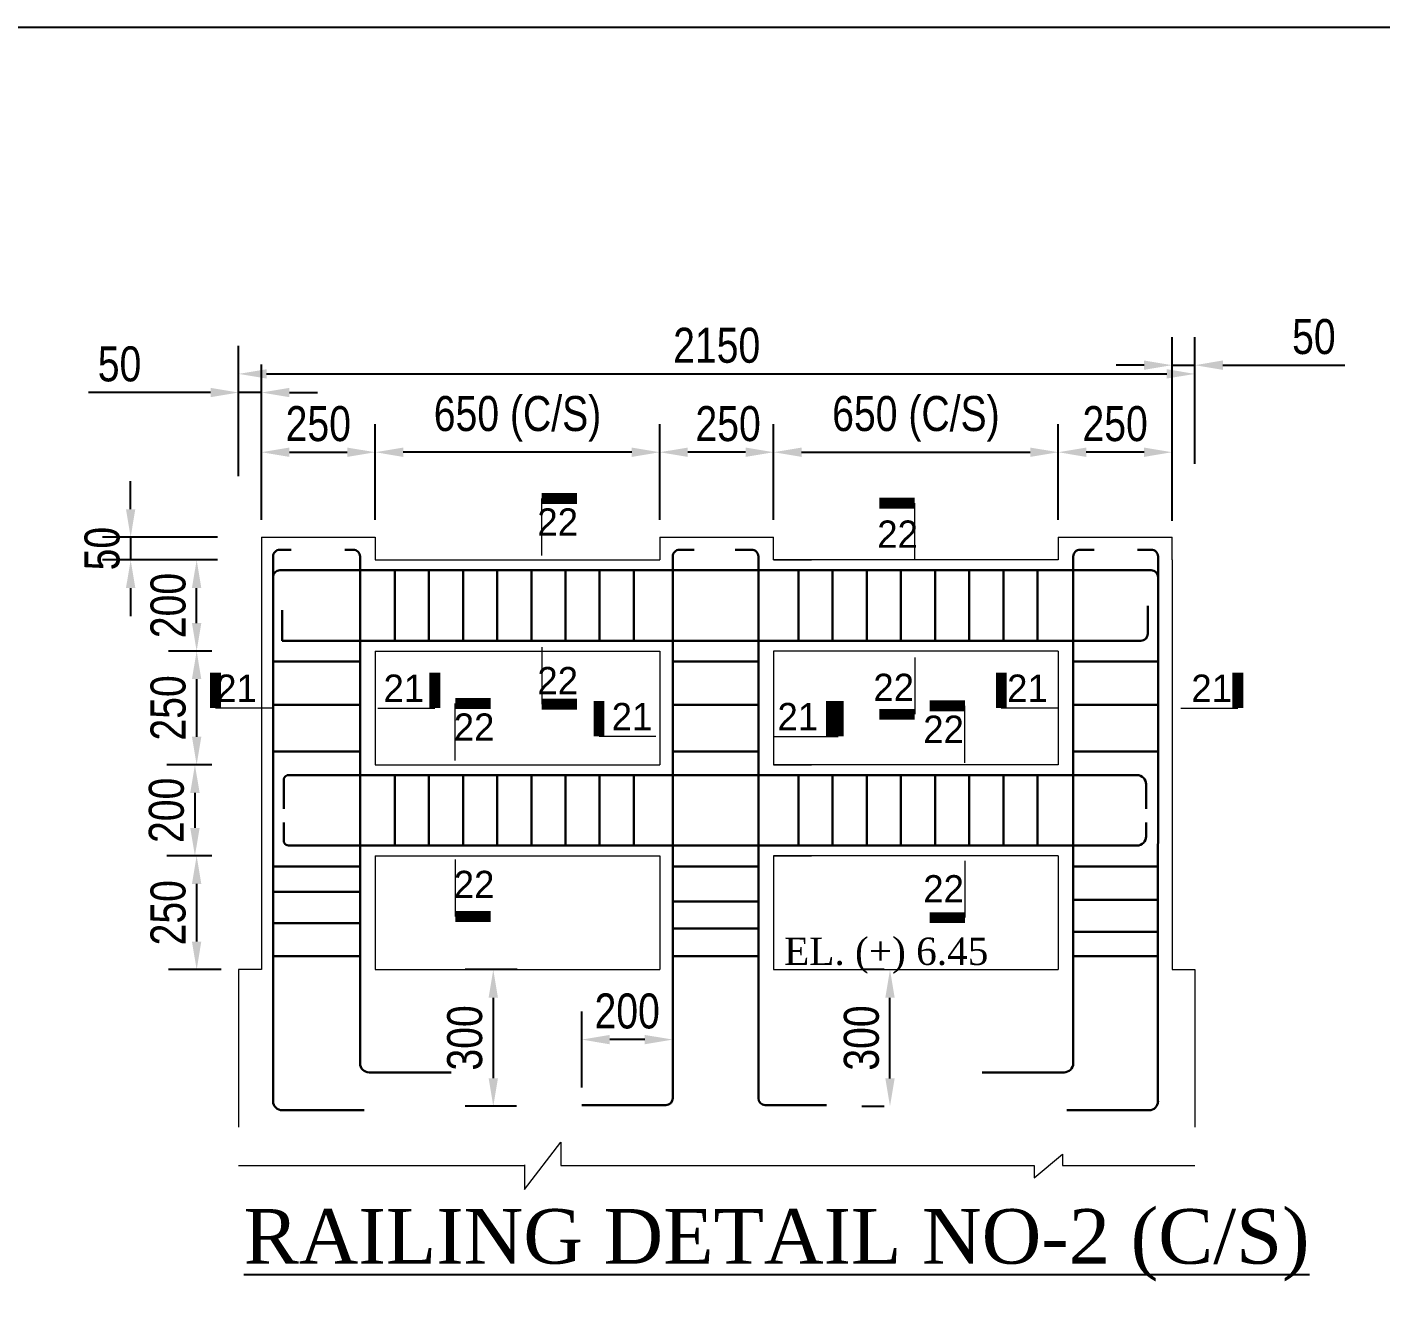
# Model space of a CAD drawing. Extents: x -426260 to 2055400, y -4304674 to -305611.
# Drawn here: x 1146095 to 1149961, y -1905540 to -1901885 of the extents above; entities that cross this region are included whole.
import ezdxf

# ---------------------------------------------------------------- set-up
doc = ezdxf.new("R2010")
doc.units = 0
doc.header["$LTSCALE"] = 300
doc.header["$MEASUREMENT"] = 0
doc.header["$PDMODE"] = 3
doc.linetypes.add('DASHED', pattern=[0.75, 0.5, -0.25])
doc.layers.get('DEFPOINTS').update_dxf_attribs({"linetype": 'CONTINUOUS'})
doc.layers.add('LINE', color=7, linetype='CONTINUOUS')
doc.layers.add('TEXT', color=10, linetype='CONTINUOUS')
doc.layers.add('ROD', color=1, linetype='CONTINUOUS', lineweight=30)
doc.styles.add('DIM', font='isocp3.shx')
doc.styles.add('SH-T2', font='arial.ttf', dxfattribs={"width": 0.8})
doc.dimstyles.new('dim_50', dxfattribs={"dimtxt": 100, "dimasz": 100, "dimexe": 50, "dimexo": 30, "dimgap": 30, "dimtad": 1, "dimdec": 0, "dimzin": 0, "dimdsep": 46, "dimtxsty": 'DIM', "dimcen": 0.09, "dimclrd": 5, "dimclre": 5, "dimclrt": 7, "dimadec": 0, "dimazin": 0, "dimtfac": 1, "dimtdec": 0, "dimtmove": 0, "dimatfit": 3, "dimfxl": 1, "dimtolj": 1, "dimtzin": 0, "dimarcsym": 1})

# ---------------------------------------------------------------- blocks, each defined once
blk = doc.blocks.new('se')
at = {"layer": 'TEXT', "color": 6, "lineweight": 9, "ltscale": 3}
blk.add_lwpolyline([(0, 0, 20, 20, 0), (0, 64.7, 0, 0, 0)], format="xyseb", dxfattribs=at)
blk.add_lwpolyline([(-104.2, 0), (0, 0)], dxfattribs=at)
blk = doc.blocks.new('*D630')
at = {"layer": 'DEFPOINTS', "color": 0, "transparency": 16777216}
for p in [(1147089.3, -1903099.2), (1146764.3, -1903342), (1147089.3, -1903342)]:
    blk.add_point(p, dxfattribs=at)
at = {"layer": 'LINE', "color": 5, "lineweight": -2, "transparency": 16777216}
for p, q in [((1146764.3, -1903292), (1146764.3, -1903019.2)), ((1147089.3, -1903292), (1147089.3, -1903019.2)), ((1146844.3, -1903099.2), (1147009.3, -1903099.2))]:
    blk.add_line(p, q, dxfattribs=at)
at = {"layer": 'LINE', "color": 5, "transparency": 16777216}
for points in [[(1146844.3, -1903085.9), (1146844.3, -1903112.6), (1146764.3, -1903099.2)], [(1147009.3, -1903085.9), (1147009.3, -1903112.6), (1147089.3, -1903099.2)]]:
    blk.add_solid(points, dxfattribs=at)
at = {"layer": 'LINE', "color": 7, "transparency": 16777216, "insert": (1146926.8, -1903018.2), "char_height": 100, "attachment_point": 5, "style": 'SH-T2'}
blk.add_mtext('\\A1;250', dxfattribs=at)
blk = doc.blocks.new('*D631')
at = {"layer": 'DEFPOINTS', "color": 0, "transparency": 16777216}
for p in [(1147089.3, -1903099.2), (1147089.3, -1903342), (1147901.8, -1903342)]:
    blk.add_point(p, dxfattribs=at)
at = {"layer": 'LINE', "color": 5, "lineweight": -2, "transparency": 16777216}
for p, q in [((1147089.3, -1903292), (1147089.3, -1903019.2)), ((1147901.8, -1903292), (1147901.8, -1903019.2)), ((1147821.8, -1903099.2), (1147169.3, -1903099.2))]:
    blk.add_line(p, q, dxfattribs=at)
at = {"layer": 'LINE', "color": 5, "transparency": 16777216}
for points in [[(1147169.3, -1903085.9), (1147169.3, -1903112.6), (1147089.3, -1903099.2)], [(1147821.8, -1903085.9), (1147821.8, -1903112.6), (1147901.8, -1903099.2)]]:
    blk.add_solid(points, dxfattribs=at)
at = {"layer": 'LINE', "color": 7, "transparency": 16777216, "insert": (1147495.6, -1903003.7), "char_height": 100, "attachment_point": 5, "style": 'SH-T2'}
blk.add_mtext('\\A1;650 (C/S)', dxfattribs=at)
blk = doc.blocks.new('*D632')
at = {"layer": 'DEFPOINTS', "color": 0, "transparency": 16777216}
for p in [(1147901.8, -1903099.2), (1147901.8, -1903270.4), (1148226.8, -1903270.4)]:
    blk.add_point(p, dxfattribs=at)
at = {"layer": 'LINE', "color": 5, "lineweight": -2, "transparency": 16777216}
for p, q in [((1147901.8, -1903220.4), (1147901.8, -1903019.2)), ((1148226.8, -1903220.4), (1148226.8, -1903019.2)), ((1148146.8, -1903099.2), (1147981.8, -1903099.2))]:
    blk.add_line(p, q, dxfattribs=at)
at = {"layer": 'LINE', "color": 5, "transparency": 16777216}
for points in [[(1147981.8, -1903085.9), (1147981.8, -1903112.6), (1147901.8, -1903099.2)], [(1148146.8, -1903085.9), (1148146.8, -1903112.6), (1148226.8, -1903099.2)]]:
    blk.add_solid(points, dxfattribs=at)
at = {"layer": 'LINE', "color": 7, "transparency": 16777216, "insert": (1148096.8, -1903018.2), "char_height": 100, "attachment_point": 5, "style": 'SH-T2'}
blk.add_mtext('\\A1;250', dxfattribs=at)
blk = doc.blocks.new('*D633')
at = {"layer": 'DEFPOINTS', "color": 0, "transparency": 16777216}
for p in [(1146579.5, -1903407), (1146673.1, -1903407), (1146673.1, -1903667)]:
    blk.add_point(p, dxfattribs=at)
at = {"layer": 'LINE', "color": 5, "lineweight": -2, "transparency": 16777216}
for p, q in [((1146623.1, -1903407), (1146499.5, -1903407)), ((1146579.5, -1903587), (1146579.5, -1903487)), ((1146623.1, -1903667), (1146499.5, -1903667))]:
    blk.add_line(p, q, dxfattribs=at)
at = {"layer": 'LINE', "color": 5, "transparency": 16777216}
for points in [[(1146566.1, -1903487), (1146592.8, -1903487), (1146579.5, -1903407)], [(1146566.1, -1903587), (1146592.8, -1903587), (1146579.5, -1903667)]]:
    blk.add_solid(points, dxfattribs=at)
at = {"layer": 'LINE', "color": 7, "transparency": 16777216, "insert": (1146498.4, -1903537), "char_height": 100, "attachment_point": 5, "rotation": 90, "style": 'SH-T2'}
blk.add_mtext('\\A1;200', dxfattribs=at)
blk = doc.blocks.new('*D634')
at = {"layer": 'DEFPOINTS', "color": 0, "transparency": 16777216}
for p in [(1146673.1, -1903667), (1146579.5, -1903992), (1146673.1, -1903992)]:
    blk.add_point(p, dxfattribs=at)
at = {"layer": 'LINE', "color": 5, "lineweight": -2, "transparency": 16777216}
for p, q in [((1146623.1, -1903667), (1146499.5, -1903667)), ((1146579.5, -1903747), (1146579.5, -1903912)), ((1146623.1, -1903992), (1146499.5, -1903992))]:
    blk.add_line(p, q, dxfattribs=at)
at = {"layer": 'LINE', "color": 5, "transparency": 16777216}
for points in [[(1146566.1, -1903747), (1146592.8, -1903747), (1146579.5, -1903667)], [(1146566.1, -1903912), (1146592.8, -1903912), (1146579.5, -1903992)]]:
    blk.add_solid(points, dxfattribs=at)
at = {"layer": 'LINE', "color": 7, "transparency": 16777216, "insert": (1146498.4, -1903829.5), "char_height": 100, "attachment_point": 5, "rotation": 90, "style": 'SH-T2'}
blk.add_mtext('\\A1;250', dxfattribs=at)
blk = doc.blocks.new('*D635')
at = {"layer": 'DEFPOINTS', "color": 0, "transparency": 16777216}
for p in [(1146673.1, -1903992), (1146574.6, -1904252), (1146673.1, -1904252)]:
    blk.add_point(p, dxfattribs=at)
at = {"layer": 'LINE', "color": 5, "lineweight": -2, "transparency": 16777216}
for p, q in [((1146623.1, -1903992), (1146494.6, -1903992)), ((1146574.6, -1904072), (1146574.6, -1904172)), ((1146623.1, -1904252), (1146494.6, -1904252))]:
    blk.add_line(p, q, dxfattribs=at)
at = {"layer": 'LINE', "color": 5, "transparency": 16777216}
for points in [[(1146561.3, -1904072), (1146588, -1904072), (1146574.6, -1903992)], [(1146561.3, -1904172), (1146588, -1904172), (1146574.6, -1904252)]]:
    blk.add_solid(points, dxfattribs=at)
at = {"layer": 'LINE', "color": 7, "transparency": 16777216, "insert": (1146493.6, -1904122), "char_height": 100, "attachment_point": 5, "rotation": 90, "style": 'SH-T2'}
blk.add_mtext('\\A1;200', dxfattribs=at)
blk = doc.blocks.new('*D636')
at = {"layer": 'DEFPOINTS', "color": 0, "transparency": 16777216}
for p in [(1146624.6, -1904252), (1146579.5, -1904577), (1146699.3, -1904577)]:
    blk.add_point(p, dxfattribs=at)
at = {"layer": 'LINE', "color": 5, "lineweight": -2, "transparency": 16777216}
for p, q in [((1146574.6, -1904252), (1146499.5, -1904252)), ((1146579.5, -1904332), (1146579.5, -1904497)), ((1146649.3, -1904577), (1146499.5, -1904577))]:
    blk.add_line(p, q, dxfattribs=at)
at = {"layer": 'LINE', "color": 5, "transparency": 16777216}
for points in [[(1146566.1, -1904332), (1146592.8, -1904332), (1146579.5, -1904252)], [(1146566.1, -1904497), (1146592.8, -1904497), (1146579.5, -1904577)]]:
    blk.add_solid(points, dxfattribs=at)
at = {"layer": 'LINE', "color": 7, "transparency": 16777216, "insert": (1146498.4, -1904414.5), "char_height": 100, "attachment_point": 5, "rotation": 90, "style": 'SH-T2'}
blk.add_mtext('\\A1;250', dxfattribs=at)
blk = doc.blocks.new('*D637')
at = {"layer": 'DEFPOINTS', "color": 0, "transparency": 16777216}
for p in [(1149039.3, -1903099.2), (1148226.8, -1903342), (1149039.3, -1903342)]:
    blk.add_point(p, dxfattribs=at)
at = {"layer": 'LINE', "color": 5, "lineweight": -2, "transparency": 16777216}
for p, q in [((1148226.8, -1903292), (1148226.8, -1903019.2)), ((1149039.3, -1903292), (1149039.3, -1903019.2)), ((1148306.8, -1903099.2), (1148959.3, -1903099.2))]:
    blk.add_line(p, q, dxfattribs=at)
at = {"layer": 'LINE', "color": 5, "transparency": 16777216}
for points in [[(1148306.8, -1903085.9), (1148306.8, -1903112.6), (1148226.8, -1903099.2)], [(1148959.3, -1903085.9), (1148959.3, -1903112.6), (1149039.3, -1903099.2)]]:
    blk.add_solid(points, dxfattribs=at)
at = {"layer": 'LINE', "color": 7, "transparency": 16777216, "insert": (1148633.1, -1903003.7), "char_height": 100, "attachment_point": 5, "style": 'SH-T2'}
blk.add_mtext('\\A1;650 (C/S)', dxfattribs=at)
blk = doc.blocks.new('*D638')
at = {"layer": 'DEFPOINTS', "color": 0, "transparency": 16777216}
for p in [(1148559, -1904577), (1148591.9, -1904577), (1148591.9, -1904967.6)]:
    blk.add_point(p, dxfattribs=at)
at = {"layer": 'LINE', "color": 5, "lineweight": -2, "transparency": 16777216}
for p, q in [((1148541.9, -1904577), (1148479, -1904577)), ((1148559, -1904887.6), (1148559, -1904657)), ((1148541.9, -1904967.6), (1148479, -1904967.6))]:
    blk.add_line(p, q, dxfattribs=at)
at = {"layer": 'LINE', "color": 5, "transparency": 16777216}
for points in [[(1148545.7, -1904657), (1148572.3, -1904657), (1148559, -1904577)], [(1148545.7, -1904887.6), (1148572.3, -1904887.6), (1148559, -1904967.6)]]:
    blk.add_solid(points, dxfattribs=at)
at = {"layer": 'LINE', "color": 7, "transparency": 16777216, "insert": (1148477.9, -1904772.3), "char_height": 100, "attachment_point": 5, "rotation": 90, "style": 'SH-T2'}
blk.add_mtext('\\A1;300', dxfattribs=at)
blk = doc.blocks.new('*D639')
at = {"layer": 'DEFPOINTS', "color": 0, "transparency": 16777216}
for p in [(1146688.8, -1903342), (1146391.1, -1903407), (1146688.8, -1903407)]:
    blk.add_point(p, dxfattribs=at)
at = {"layer": 'LINE', "color": 5, "lineweight": -2, "transparency": 16777216}
for p, q in [((1146391.1, -1903262), (1146391.1, -1903182)), ((1146638.8, -1903342), (1146311.1, -1903342)), ((1146391.1, -1903342), (1146391.1, -1903407)), ((1146638.8, -1903407), (1146311.1, -1903407)), ((1146391.1, -1903487), (1146391.1, -1903567))]:
    blk.add_line(p, q, dxfattribs=at)
at = {"layer": 'LINE', "color": 5, "transparency": 16777216}
for points in [[(1146377.7, -1903262), (1146404.4, -1903262), (1146391.1, -1903342)], [(1146377.7, -1903487), (1146404.4, -1903487), (1146391.1, -1903407)]]:
    blk.add_solid(points, dxfattribs=at)
at = {"layer": 'LINE', "color": 7, "transparency": 16777216, "insert": (1146310, -1903374.5), "char_height": 100, "attachment_point": 5, "rotation": 90, "style": 'SH-T2'}
blk.add_mtext('\\A1;50', dxfattribs=at)
blk = doc.blocks.new('*D640')
at = {"layer": 'DEFPOINTS', "color": 0, "transparency": 16777216}
for p in [(1147544.3, -1904577), (1147426.4, -1904967), (1147542.9, -1904967)]:
    blk.add_point(p, dxfattribs=at)
at = {"layer": 'LINE', "color": 5, "lineweight": -2, "transparency": 16777216}
for p, q in [((1147494.3, -1904577), (1147346.4, -1904577)), ((1147426.4, -1904657), (1147426.4, -1904887)), ((1147492.9, -1904967), (1147346.4, -1904967))]:
    blk.add_line(p, q, dxfattribs=at)
at = {"layer": 'LINE', "color": 5, "transparency": 16777216}
for points in [[(1147413.1, -1904657), (1147439.7, -1904657), (1147426.4, -1904577)], [(1147413.1, -1904887), (1147439.7, -1904887), (1147426.4, -1904967)]]:
    blk.add_solid(points, dxfattribs=at)
at = {"layer": 'LINE', "color": 7, "transparency": 16777216, "insert": (1147345.3, -1904772), "char_height": 100, "attachment_point": 5, "rotation": 90, "style": 'SH-T2'}
blk.add_mtext('\\A1;300', dxfattribs=at)
blk = doc.blocks.new('*D641')
at = {"layer": 'DEFPOINTS', "color": 0, "transparency": 16777216}
for p in [(1147678.8, -1904776.7), (1147938.6, -1904944.3), (1147678.8, -1904963.8)]:
    blk.add_point(p, dxfattribs=at)
at = {"layer": 'LINE', "color": 5, "lineweight": -2, "transparency": 16777216}
for p, q in [((1147678.8, -1904913.8), (1147678.8, -1904696.7)), ((1147938.6, -1904894.3), (1147938.6, -1904696.7)), ((1147858.6, -1904776.7), (1147758.8, -1904776.7))]:
    blk.add_line(p, q, dxfattribs=at)
at = {"layer": 'LINE', "color": 5, "transparency": 16777216}
for points in [[(1147758.8, -1904763.4), (1147758.8, -1904790.1), (1147678.8, -1904776.7)], [(1147858.6, -1904763.4), (1147858.6, -1904790.1), (1147938.6, -1904776.7)]]:
    blk.add_solid(points, dxfattribs=at)
at = {"layer": 'LINE', "color": 7, "transparency": 16777216, "insert": (1147808.7, -1904695.7), "char_height": 100, "attachment_point": 5, "style": 'SH-T2'}
blk.add_mtext('\\A1;200', dxfattribs=at)
blk = doc.blocks.new('*D642')
at = {"layer": 'DEFPOINTS', "color": 0, "transparency": 16777216}
for p in [(1149039.3, -1903099.2), (1149039.3, -1903270.4), (1149364.3, -1903345.2)]:
    blk.add_point(p, dxfattribs=at)
at = {"layer": 'LINE', "color": 5, "lineweight": -2, "transparency": 16777216}
for p, q in [((1149039.3, -1903220.4), (1149039.3, -1903019.2)), ((1149364.3, -1903295.2), (1149364.3, -1903019.2)), ((1149284.3, -1903099.2), (1149119.3, -1903099.2))]:
    blk.add_line(p, q, dxfattribs=at)
at = {"layer": 'LINE', "color": 5, "transparency": 16777216}
for points in [[(1149119.3, -1903085.9), (1149119.3, -1903112.6), (1149039.3, -1903099.2)], [(1149284.3, -1903085.9), (1149284.3, -1903112.6), (1149364.3, -1903099.2)]]:
    blk.add_solid(points, dxfattribs=at)
at = {"layer": 'LINE', "color": 7, "transparency": 16777216, "insert": (1149201.8, -1903018.2), "char_height": 100, "attachment_point": 5, "style": 'SH-T2'}
blk.add_mtext('\\A1;250', dxfattribs=at)

msp = doc.modelspace()

# ---------------------------------------------------------------- linework, layer by layer
at = {"layer": 'LINE', "color": 5}
for p, q in [((1149364.3, -1903132.4), (1149364.3, -1902770.6)), ((1149429.3, -1903132.4), (1149429.3, -1902770.6)), ((1146699.3, -1902959.6), (1146699.3, -1902795.5)), ((1149429.3, -1902959.6), (1149429.3, -1902795.5)), ((1146699.3, -1903167.7), (1146699.3, -1902848.7)), ((1146764.3, -1903167.7), (1146764.3, -1902848.7)), ((1149284.3, -1902850.6), (1149204.3, -1902850.6)), ((1149364.3, -1902850.6), (1149429.3, -1902850.6)), ((1149509.3, -1902850.6), (1149857.5, -1902850.6)), ((1146779.3, -1902875.5), (1149349.3, -1902875.5)), ((1146619.3, -1902928.7), (1146271.1, -1902928.7)), ((1146764.3, -1902928.7), (1146699.3, -1902928.7)), ((1146844.3, -1902928.7), (1146924.3, -1902928.7))]:
    msp.add_line(p, q, dxfattribs=at)
at = {"layer": 'LINE', "lineweight": 9}
for p, q in [((1146764.3, -1903342), (1146764.3, -1904577)), ((1147089.3, -1903407), (1147901.8, -1903407)), ((1148226.8, -1903407), (1148334.6, -1903407)), ((1149039.3, -1903407), (1148226.8, -1903407)), ((1149364.3, -1903407), (1149364.3, -1904577)), ((1147089.3, -1903667), (1147901.8, -1903667)), ((1147089.3, -1903667), (1147089.3, -1903992)), ((1147901.8, -1903667), (1147901.8, -1903992)), ((1148226.8, -1903667), (1148226.8, -1903992)), ((1149039.3, -1903667), (1148226.8, -1903667)), ((1148226.8, -1903667), (1148226.8, -1903992)), ((1149039.3, -1903667), (1149039.3, -1903992)), ((1147089.3, -1903992), (1147901.8, -1903992)), ((1148226.8, -1903992), (1148334.6, -1903992)), ((1149039.3, -1903992), (1148226.8, -1903992)), ((1147089.3, -1904252), (1147901.8, -1904252)), ((1147089.3, -1904252), (1147089.3, -1904577)), ((1147901.8, -1904252), (1147901.8, -1904577)), ((1148226.8, -1904252), (1148334.6, -1904252)), ((1148226.8, -1904252), (1148226.8, -1904577)), ((1149039.3, -1904252), (1148226.8, -1904252)), ((1148226.8, -1904252), (1148226.8, -1904577)), ((1149039.3, -1904252), (1149039.3, -1904577)), ((1147089.3, -1904577), (1147901.8, -1904577)), ((1148226.8, -1904577), (1149039.3, -1904577)), ((1148970.8, -1905171.3), (1149051.8, -1905103.6)), ((1148970.8, -1905136.2), (1148970.8, -1905171.3)), ((1149051.8, -1905103.6), (1149051.8, -1905136.2))]:
    msp.add_line(p, q, dxfattribs=at)
at = {"layer": 'LINE', "linetype": 'DASHED', "lineweight": 9, "ltscale": 3}
msp.add_line((1147089.3, -1903342), (1147089.3, -1903407), dxfattribs=at)
at = {"layer": 'LINE', "lineweight": 15}
for p, q in [((1147515.1, -1905205.1), (1147619.6, -1905069.8)), ((1147619.6, -1905069.8), (1147619.6, -1905136.2)), ((1146699.3, -1905136.2), (1147515.1, -1905136.2)), ((1147515.1, -1905134.9), (1147515.1, -1905205.1)), ((1147619.6, -1905136.2), (1148970.8, -1905136.2)), ((1149051.8, -1905136.2), (1149429.3, -1905136.2))]:
    msp.add_line(p, q, dxfattribs=at)
at = {"layer": 'LINE'}
msp.add_lwpolyline([(1153825.9, -1922287.7), (1124973.6, -1922287.7), (1124973.6, -1901884.9), (1153825.9, -1901884.9)], close=True, dxfattribs=at)
at = {"layer": 'LINE', "linetype": 'DASHED', "lineweight": 9, "ltscale": 3}
for points in [[(1146764.3, -1903342), (1147089.3, -1903342)], [(1147901.8, -1903342), (1148226.8, -1903342)], [(1147901.8, -1903342), (1147901.8, -1903407)], [(1148226.8, -1903407), (1148226.8, -1903342)], [(1148226.8, -1903407), (1148226.8, -1903342)], [(1149039.3, -1903342), (1149364.3, -1903342)], [(1149039.3, -1903342), (1149039.3, -1903407)], [(1149364.3, -1903407), (1149364.3, -1903342)], [(1146764.3, -1904577), (1146699.3, -1904577), (1146699.3, -1905136.2)], [(1149364.3, -1904577), (1149429.3, -1904577), (1149429.3, -1905136.2)]]:
    msp.add_lwpolyline(points, dxfattribs=at)
at = {"layer": 'LINE', "color": 5}
for points in [[(1149284.3, -1902837.2), (1149284.3, -1902863.9), (1149364.3, -1902850.6)], [(1149509.3, -1902837.2), (1149509.3, -1902863.9), (1149429.3, -1902850.6)], [(1146779.3, -1902862.1), (1146779.3, -1902888.8), (1146699.3, -1902875.5)], [(1149349.3, -1902862.1), (1149349.3, -1902888.8), (1149429.3, -1902875.5)], [(1146619.3, -1902915.4), (1146619.3, -1902942), (1146699.3, -1902928.7)], [(1146844.3, -1902915.4), (1146844.3, -1902942), (1146764.3, -1902928.7)]]:
    msp.add_solid(points, dxfattribs=at)
at = {"layer": 'ROD'}
for p, q in [((1146817.3, -1903436.4), (1148226.8, -1903436.4)), ((1147020.1, -1903436.4), (1146817.3, -1903436.4)), ((1147045.9, -1903436.4), (1147045.9, -1904844.3)), ((1147145.1, -1903637.5), (1147145.1, -1903436.4)), ((1147242.6, -1903637.5), (1147242.6, -1903436.4)), ((1147340.1, -1903637.5), (1147340.1, -1903436.4)), ((1147437.6, -1903637.5), (1147437.6, -1903436.4)), ((1147437.6, -1903637.5), (1147437.6, -1903436.4)), ((1147535.1, -1903637.5), (1147535.1, -1903436.4)), ((1147632.6, -1903637.5), (1147632.6, -1903436.4)), ((1147730.1, -1903637.5), (1147730.1, -1903436.4)), ((1147827.6, -1903637.5), (1147827.6, -1903436.4)), ((1148157.6, -1903436.4), (1147958.1, -1903436.4)), ((1148226.8, -1903436.4), (1148334.6, -1903436.4)), ((1149304.8, -1903436.4), (1148226.8, -1903436.4)), ((1148297.8, -1903637.5), (1148297.8, -1903436.4)), ((1148395.3, -1903637.5), (1148395.3, -1903436.4)), ((1148492.8, -1903637.5), (1148492.8, -1903436.4)), ((1148590.3, -1903637.5), (1148590.3, -1903436.4)), ((1148687.8, -1903637.5), (1148687.8, -1903436.4)), ((1148687.8, -1903637.5), (1148687.8, -1903436.4)), ((1148785.3, -1903637.5), (1148785.3, -1903436.4)), ((1148882.8, -1903637.5), (1148882.8, -1903436.4)), ((1148980.3, -1903637.5), (1148980.3, -1903436.4)), ((1149107.9, -1903436.4), (1149304.8, -1903436.4)), ((1146797.8, -1904952.7), (1146797.8, -1903455.9)), ((1146797.8, -1903550.8), (1146797.8, -1903455.9)), ((1147938.6, -1904944.3), (1147938.6, -1903464)), ((1147938.6, -1903464), (1147938.6, -1903488.7)), ((1148183.4, -1903464), (1148183.4, -1904944.3)), ((1149324.1, -1904956.1), (1149324.3, -1903478.3)), ((1149324.3, -1903550.8), (1149324.3, -1903455.9)), ((1149082.1, -1903503.9), (1149082.1, -1904844.3)), ((1146823.8, -1903637.5), (1146823.8, -1903550.4)), ((1149295, -1903618), (1149295, -1903538.1)), ((1146823.8, -1903637.5), (1148226.8, -1903637.5)), ((1148226.8, -1903637.5), (1148334.6, -1903637.5)), ((1149275.5, -1903637.5), (1148226.8, -1903637.5)), ((1146797.8, -1903697.3), (1147045.9, -1903697.3)), ((1147938.6, -1903697.3), (1148155.3, -1903697.3)), ((1147973.3, -1903697.3), (1148183.4, -1903697.3)), ((1149324.3, -1903697.3), (1149082.1, -1903697.3)), ((1146797.8, -1903820.3), (1147045.9, -1903820.3)), ((1147938.6, -1903820.3), (1148155.3, -1903820.3)), ((1147973.3, -1903820.3), (1148183.4, -1903820.3)), ((1149324.3, -1903820.3), (1149082.1, -1903820.3)), ((1146797.8, -1903953.8), (1147045.9, -1903953.8)), ((1147938.6, -1903953.8), (1148155.3, -1903953.8)), ((1147973.3, -1903953.8), (1148183.4, -1903953.8)), ((1149324.3, -1903953.8), (1149082.1, -1903953.8)), ((1146828.8, -1904040.9), (1146828.8, -1904117.4)), ((1146841.5, -1904021.4), (1148226.8, -1904021.4)), ((1147145.1, -1904222.5), (1147145.1, -1904021.4)), ((1147242.6, -1904222.5), (1147242.6, -1904021.4)), ((1147340.1, -1904222.5), (1147340.1, -1904021.4)), ((1147437.6, -1904222.5), (1147437.6, -1904021.4)), ((1147437.6, -1904222.5), (1147437.6, -1904021.4)), ((1147535.1, -1904222.5), (1147535.1, -1904021.4)), ((1147632.6, -1904222.5), (1147632.6, -1904021.4)), ((1147730.1, -1904222.5), (1147730.1, -1904021.4)), ((1147827.6, -1904222.5), (1147827.6, -1904021.4)), ((1148226.8, -1904021.4), (1148334.6, -1904021.4)), ((1149264.1, -1904021.4), (1148226.8, -1904021.4)), ((1148297.8, -1904222.5), (1148297.8, -1904021.4)), ((1148395.3, -1904222.5), (1148395.3, -1904021.4)), ((1148492.8, -1904222.5), (1148492.8, -1904021.4)), ((1148590.3, -1904222.5), (1148590.3, -1904021.4)), ((1148687.8, -1904222.5), (1148687.8, -1904021.4)), ((1148687.8, -1904222.5), (1148687.8, -1904021.4)), ((1148785.3, -1904222.5), (1148785.3, -1904021.4)), ((1148882.8, -1904222.5), (1148882.8, -1904021.4)), ((1148980.3, -1904222.5), (1148980.3, -1904021.4)), ((1149290.1, -1904047.4), (1149290.1, -1904117.4)), ((1146828.8, -1904156.6), (1146828.8, -1904203)), ((1149290.1, -1904156.6), (1149290.1, -1904196.5)), ((1146841.5, -1904222.5), (1148226.8, -1904222.5)), ((1148226.8, -1904222.5), (1148334.6, -1904222.5)), ((1149264.1, -1904222.5), (1148226.8, -1904222.5)), ((1146797.8, -1904282.3), (1147045.9, -1904282.3)), ((1147938.6, -1904282.3), (1148155.3, -1904282.3)), ((1147973.3, -1904282.3), (1148183.4, -1904282.3)), ((1149324.3, -1904282.3), (1149082.1, -1904282.3)), ((1146797.8, -1904354.3), (1147045.9, -1904354.3)), ((1147938.6, -1904382.2), (1148183.4, -1904382.2)), ((1149324.3, -1904377.6), (1149082.1, -1904377.6)), ((1146797.8, -1904444.4), (1147045.9, -1904444.4)), ((1147938.6, -1904459.5), (1148183.4, -1904459.5)), ((1149324.3, -1904468.8), (1149082.1, -1904468.8)), ((1146797.8, -1904538.8), (1147045.9, -1904538.8)), ((1147938.6, -1904538.8), (1148155.3, -1904538.8)), ((1147973.3, -1904538.8), (1148183.4, -1904538.8)), ((1149323.4, -1904538.8), (1149081.2, -1904538.8)), ((1147071.9, -1904870.3), (1147305.9, -1904870.3)), ((1149056.1, -1904870.3), (1148822.1, -1904870.3)), ((1146823.8, -1904978.7), (1147057.8, -1904978.7)), ((1147919.1, -1904963.8), (1147678.8, -1904963.8)), ((1147678.8, -1904963.8), (1147912.4, -1904963.8)), ((1148202.9, -1904963.8), (1148378.2, -1904963.8)), ((1148378.2, -1904963.8), (1148209.5, -1904963.8)), ((1149298.3, -1904978.7), (1149064.3, -1904978.7))]:
    msp.add_line(p, q, dxfattribs=at)
for points in [[(1146849.8, -1903377.6), (1146817.3, -1903377.6, 0.414214), (1146797.8, -1903397.1), (1146797.8, -1903455.9)], [(1147002.2, -1903377.6), (1147026.4, -1903377.6, -0.414214), (1147045.9, -1903397.1), (1147045.9, -1903436.4)], [(1148000.3, -1903377.6), (1147958.1, -1903377.6, 0.414214), (1147938.6, -1903397.1), (1147938.6, -1903464)], [(1148117, -1903377.6), (1148163.9, -1903377.6, -0.414214), (1148183.4, -1903397.1), (1148183.4, -1903464)], [(1149141.6, -1903377.6), (1149101.6, -1903377.6, 0.414214), (1149082.1, -1903397.1), (1149082.1, -1903505.8)], [(1149265.7, -1903377.6), (1149304.8, -1903377.6, -0.414214), (1149324.3, -1903397.1), (1149324.3, -1903464)]]:
    msp.add_lwpolyline(points, format="xyb", dxfattribs=at)
for centre, radius, start, end in [((1146817.3, -1903455.9), 19.5, 90, 180), ((1146817.3, -1903455.9), 19.5, 90, 180), ((1149304.8, -1903455.9), 19.5, 0, 90), ((1149304.8, -1903455.9), 19.5, 0, 90), ((1149275.5, -1903618), 19.5, 270, 0), ((1146842.7, -1904036), 14.7, 94.6932, 199.3945), ((1149264.1, -1904047.4), 26, 0, 90), ((1146842.7, -1904207.9), 14.7, 160.6055, 265.3068), ((1149264.1, -1904196.5), 26, 270, 0), ((1147071.9, -1904844.3), 26, 180, 270), ((1149056.1, -1904844.3), 26, 270, 0), ((1147919.1, -1904944.3), 19.5, 270, 0), ((1148202.9, -1904944.3), 19.5, 180, 270), ((1146823.8, -1904952.7), 26, 180, 270), ((1149298.3, -1904952.7), 26, 270, 0)]:
    msp.add_arc(centre, radius, start, end, dxfattribs=at)

# ---------------------------------------------------------------- block references
at = {"layer": 'TEXT', "linetype": 'DASHED', "lineweight": 9, "yscale": 1.560000000055879, "zscale": 1.56}
for p, xscale, rotation in [((1147564.8, -1903231.3), -1.560000000055879, 270), ((1148629.7, -1903244.4), 1.560000000055879, 90), ((1147564.8, -1903818.8), 1.560000000055879, 270), ((1148629.7, -1903847.7), -1.560000000055879, 90), ((1147317.6, -1903817.2), -1.560000000055879, 270), ((1148772.8, -1903823.3), 1.560000000055879, 90), ((1147317.6, -1904425.2), 1.560000000055879, 270), ((1148772.8, -1904428.5), -1.560000000055879, 90)]:
    msp.add_blockref('se', p, dxfattribs=dict(at, xscale=xscale, rotation=rotation))
for p, xscale in [((1146633, -1903829.9), -1.560000000055879), ((1147259.2, -1903829.9), 1.560000000055879), ((1148876.8, -1903829.9), -1.560000000055879), ((1149551.9, -1903829.9), 1.560000000055879), ((1147728.3, -1903911), -1.560000000055879), ((1148392.2, -1903911), 1.560000000055879), ((1148411.1, -1903911), 1.560000000055879)]:
    msp.add_blockref('se', p, dxfattribs=dict(at, xscale=xscale))

# ---------------------------------------------------------------- texts
at = {"layer": 'LINE', "color": 7, "char_height": 100, "attachment_point": 5, "style": 'SH-T2'}
for s, insert in [('\\A1;2150', (1148064.3, -1902794.4)), ('\\A1;50', (1149769.2, -1902769.5)), ('\\A1;50', (1146359.4, -1902847.6))]:
    msp.add_mtext(s, dxfattribs=dict(at, insert=insert))
at = {"layer": 'LINE', "color": 4, "insert": (1148548.2, -1904537.2), "char_height": 78, "attachment_point": 5}
msp.add_mtext('{\\fTimes New Roman|b0|i0|c0|p18;\\C0;EL. (+) 6.45}', dxfattribs=at)
at = {"layer": 'TEXT', "char_height": 78, "attachment_point": 5}
for s, insert in [('22 ', (1147610.3, -1903298.5)), ('21 ', (1146693.3, -1903773.2)), ('21', (1147171, -1903773.2)), ('22 ', (1148569.5, -1903770.9)), ('21 ', (1148951.4, -1903773.2)), ('21', (1149477.4, -1903773.2)), ('21 ', (1147822.4, -1903854.3)), ('21', (1148295.8, -1903854.3)), ('22 ', (1147371.5, -1903884.3)), ('22 ', (1148712, -1904346.1))]:
    msp.add_mtext(s, dxfattribs=dict(at, insert=insert))
for insert, width in [((1148580.7, -1903333.2), 73.986), ((1147610.3, -1903751.6), 204.276), ((1148712, -1903890.5), 68.443), ((1147371.5, -1904333.7), 188.157)]:
    msp.add_mtext('22 ', dxfattribs=dict(at, insert=insert, width=width))
at = {"layer": 'TEXT', "color": 4, "insert": (1146713.8, -1905364), "char_height": 97.5, "width": 3491.318, "attachment_point": 4, "line_spacing_factor": 0.64}
msp.add_mtext('{\\fTimes New Roman|b0|i0|c0|p18;\\H1.6x;\\L\\C6;RAILING DETAIL NO-2 (C/S)}', dxfattribs=at)

# ---------------------------------------------------------------- dimensions: what is measured, and where the dimension line sits
at = {"layer": 'LINE', "color": 0}
for base, p1, p2, angle, text, picture, middle in [((1147089.3, -1903099.2), (1147901.8, -1903342), (1147089.3, -1903342), 180, '650 (C/S)', '*D631', (1147495.6, -1903099.2)), ((1147901.8, -1903099.2), (1148226.8, -1903270.4), (1147901.8, -1903270.4), 180, '250', '*D632', (1148096.8, -1903099.2)), ((1149039.3, -1903099.2), (1149364.3, -1903345.2), (1149039.3, -1903270.4), 180, '250', '*D642', (1149201.8, -1903099.2)), ((1146391.1, -1903407), (1146688.8, -1903342), (1146688.8, -1903407), 90, '50', '*D639', (1146391.1, -1903374.5)), ((1146579.5, -1903407), (1146673.1, -1903667), (1146673.1, -1903407), 90, '200', '*D633', (1146579.5, -1903537)), ((1146574.6, -1904252), (1146673.1, -1903992), (1146673.1, -1904252), 90, '200', '*D635', (1146574.6, -1904122)), ((1146579.5, -1904577), (1146624.6, -1904252), (1146699.3, -1904577), 90, '250', '*D636', (1146579.5, -1904414.5)), ((1147678.8, -1904776.7), (1147938.6, -1904944.3), (1147678.8, -1904963.8), 180, '200', '*D641', (1147808.7, -1904776.7))]:
    dim = msp.add_linear_dim(base=base, p1=p1, p2=p2, angle=angle, text=text, dimstyle='dim_50', override={"dimasz": 80, "dimexe": 80, "dimexo": 50, "dimtxsty": 'SH-T2'}, dxfattribs=at)
    dim.commit()
    dim.dimension.update_dxf_attribs({"geometry": picture, "text_midpoint": middle, "dimtype": 160})
for base, p1, p2, text, picture, middle in [((1149039.3, -1903099.2), (1148226.8, -1903342), (1149039.3, -1903342), '650 (C/S)', '*D637', (1148633.1, -1903099.2)), ((1147089.3, -1903099.2), (1146764.3, -1903342), (1147089.3, -1903342), '250', '*D630', (1146926.8, -1903099.2))]:
    dim = msp.add_linear_dim(base=base, p1=p1, p2=p2, text=text, dimstyle='dim_50', override={"dimasz": 80, "dimexe": 80, "dimexo": 50, "dimtxsty": 'SH-T2'}, dxfattribs=at)
    dim.commit()
    dim.dimension.update_dxf_attribs({"geometry": picture, "text_midpoint": middle, "dimtype": 160})
for base, p1, p2, text, picture, middle in [((1146579.5, -1903992), (1146673.1, -1903667), (1146673.1, -1903992), '250', '*D634', (1146498.4, -1903829.5)), ((1147426.4, -1904967), (1147544.3, -1904577), (1147542.9, -1904967), '300', '*D640', (1147345.3, -1904772)), ((1148559, -1904577), (1148591.9, -1904967.6), (1148591.9, -1904577), '300', '*D638', (1148477.9, -1904772.3))]:
    dim = msp.add_linear_dim(base=base, p1=p1, p2=p2, angle=90, text=text, dimstyle='dim_50', override={"dimasz": 80, "dimexe": 80, "dimexo": 50, "dimtxsty": 'SH-T2'}, dxfattribs=at)
    dim.commit()
    dim.dimension.update_dxf_attribs({"geometry": picture, "text_midpoint": middle})

doc.saveas('drawing.dxf')
